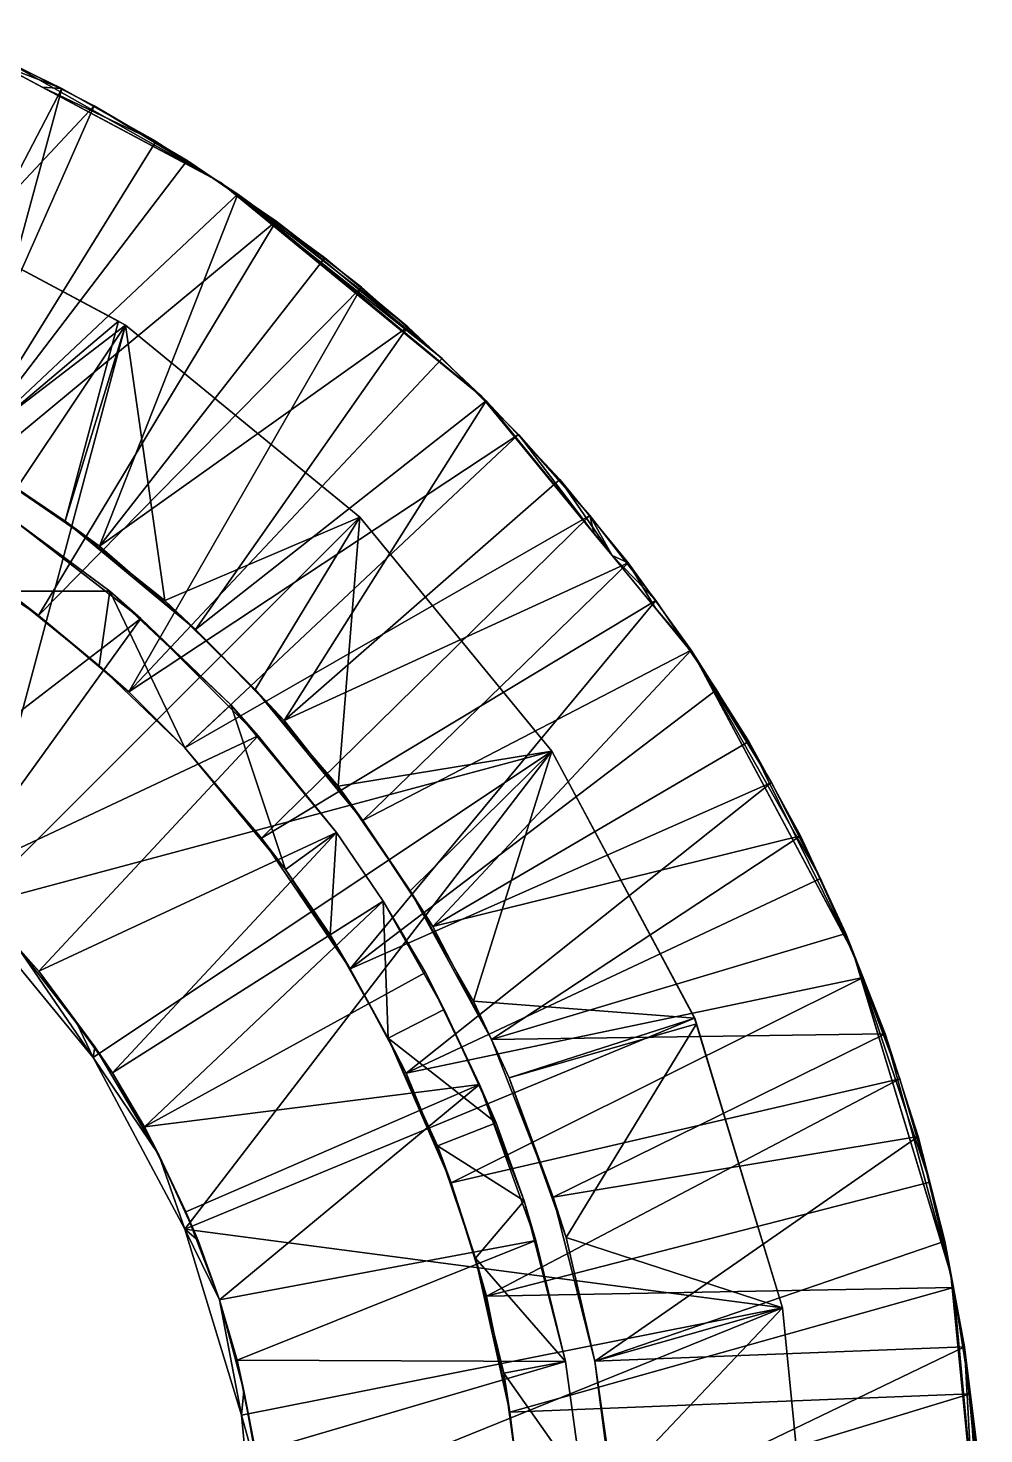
# Model space of a CAD drawing. Header units: metres. Extents: x -45 to 15, y -73 to -13.
# Drawn here: x -1.7 to 15, y -39.94 to -15.35 of the extents above; entities that cross this region are included whole.
import ezdxf

# ---------------------------------------------------------------- set-up
doc = ezdxf.new("R2010")
doc.units = ezdxf.units.M

msp = doc.modelspace()

# ---------------------------------------------------------------- linework, layer by layer
for points in [[(-1.459193, -16.384001, 18.1), (-2.183212, -15.997, 18.1), (-3.38803, -15.353005, 43)], [(-3.38803, -15.353005, 43), (1.547216, -17.990974, 43), (-1.459193, -16.384001, 18.1)], [(-3.38803, -15.353005, 43), (-2.227, -15.855, 43), (1.547216, -17.990974, 43)], [(-1.113, -16.408001, 11), (-4.072, -22.083, 11), (-2.81, -15.589, 11)], [(-2.81, -15.589, 11), (-2.81, -15.589, 18.1), (-1.113, -16.408001, 11)], [(-1.113, -16.408001, 11), (-2.81, -15.589, 18.1), (-1.113, -16.408001, 18.1)], [(-2.81, -15.589, 18.1), (-2.183212, -15.997, 18.1), (-1.113, -16.408001, 18.1)], [(-2.227, -15.855, 46), (-6.267, -22.819, 46), (-0.548, -16.711, 46)], [(-0.548, -16.711, 43), (1.547216, -17.990974, 43), (-2.227, -15.855, 43)], [(-2.227, -15.855, 46), (-0.548, -16.711, 46), (-2.227, -15.855, 43)], [(-0.548, -16.711, 43), (-2.227, -15.855, 43), (-0.548, -16.711, 46)], [(-1.459193, -16.384001, 18.1), (-1.113, -16.408001, 18.1), (-2.183212, -15.997, 18.1)], [(-4.072, -22.083, 11), (-1.113, -16.408001, 11), (-2.84, -22.775, 11)], [(-1.113, -16.408001, 11), (0.528, -17.336, 11), (-2.84, -22.775, 11)], [(-1.459193, -16.384001, 18.1), (1.547216, -17.990974, 43), (1.577285, -18.007046, 18.1)], [(-1.459193, -16.384001, 18.1), (0.528, -17.336, 18.1), (-1.113, -16.408001, 18.1)], [(1.577285, -18.007046, 18.1), (0.528, -17.336, 18.1), (-1.459193, -16.384001, 18.1)], [(0.53, -17.330999, 18.1), (-1.113, -16.408001, 18.1), (0.528, -17.336, 18.1)], [(-1.113, -16.408001, 11), (0.53, -17.330999, 11), (0.528, -17.336, 11)], [(0.53, -17.330999, 11), (-1.113, -16.408001, 11), (0.53, -17.330999, 18.1)], [(-1.113, -16.408001, 11), (-1.113, -16.408001, 18.1), (0.53, -17.330999, 18.1)], [(-3.807, -24.073, 46), (-0.548, -16.711, 46), (-6.267, -22.819, 46)], [(-0.548, -16.711, 46), (-3.807, -24.073, 46), (1.075, -17.67, 46)], [(-0.548, -16.711, 43), (1.075, -17.67, 43), (1.547216, -17.990974, 43)], [(-0.548, -16.711, 46), (1.075, -17.67, 43), (-0.548, -16.711, 43)], [(1.075, -17.67, 46), (1.075, -17.67, 43), (-0.548, -16.711, 46)], [(0.528, -17.336, 11), (1.965, -18.254999, 11), (-2.84, -22.775, 11)], [(0.53, -17.330999, 11), (0.53, -17.330999, 18.1), (0.528, -17.336, 11)], [(0.53, -17.330999, 18.1), (0.528, -17.336, 18.1), (0.528, -17.336, 11)], [(1.965, -18.254999, 11), (0.528, -17.336, 11), (1.577285, -18.007046, 18)], [(0.528, -17.336, 11), (0.528, -17.336, 18.1), (1.577285, -18.007046, 18)], [(1.577285, -18.007046, 18.1), (1.577285, -18.007046, 18), (0.528, -17.336, 18.1)], [(2.633, -18.729, 46), (1.075, -17.67, 46), (-3.807, -24.073, 46)], [(1.547216, -17.990974, 43.000999), (1.075, -17.67, 46), (1.790508, -18.156343, 43.000999)], [(1.075, -17.67, 43), (1.075, -17.67, 46), (1.547216, -17.990974, 43.000999)], [(1.075, -17.67, 46), (2.633, -18.729, 46), (1.790508, -18.156343, 43.000999)], [(1.547216, -17.990974, 43.000999), (1.547216, -17.990974, 43), (1.075, -17.67, 43)], [(-4.666527, -18.053272, 28.999001), (0.001235, -20.549145, 28.999001), (-8.35694, -26.962545, 43)], [(0.001235, -20.549145, 28.999001), (-4.666527, -18.053272, 28.999001), (-4.666, -18.052, 28.999001)], [(-4.666, -18.052, 28.999001), (0.002, -20.548, 28.999001), (0.001235, -20.549145, 28.999001)], [(0.002, -20.548, 28.999001), (-4.666, -18.052, 28.999001), (-0.125173, -20.48, 18.1)], [(-4.666, -18.052, 18.1), (-0.125173, -20.48, 18.1), (-4.666, -18.052, 28.999001)], [(-0.125173, -20.48, 18.1), (-4.666, -18.052, 18.1), (-2.84, -22.775, 18.1)], [(1.667, -18.055, 43.000999), (1.577285, -18.007046, 18.1), (1.547216, -17.990974, 43)], [(1.790508, -18.156343, 43.000999), (1.667, -18.055, 43.000999), (1.547216, -17.990974, 43.000999)], [(1.667, -18.055, 43.000999), (1.547216, -17.990974, 43), (1.547216, -17.990974, 43.000999)], [(1.577285, -18.007046, 18), (1.667, -18.055, 18), (1.719046, -18.097706, 18)], [(1.577285, -18.007046, 18), (1.577285, -18.007046, 18.1), (1.667, -18.055, 18)], [(1.667, -18.055, 43.000999), (1.667, -18.055, 18), (1.577285, -18.007046, 18.1)], [(1.965, -18.254999, 11), (1.577285, -18.007046, 18), (1.719046, -18.097706, 18)], [(1.790508, -18.156343, 43), (1.719046, -18.097706, 18.1), (1.667, -18.055, 43.000999)], [(1.790508, -18.156343, 43.000999), (1.790508, -18.156343, 43), (1.667, -18.055, 43.000999)], [(1.719046, -18.097706, 18.1), (1.719046, -18.097706, 18), (1.667, -18.055, 18)], [(1.719046, -18.097706, 18.1), (1.667, -18.055, 18), (1.667, -18.055, 43.000999)], [(6.214, -21.785999, 18.1), (1.719046, -18.097706, 18.1), (6.088145, -21.682732, 43)], [(1.790508, -18.156343, 43), (6.088145, -21.682732, 43), (1.719046, -18.097706, 18.1)], [(1.719046, -18.097706, 18.1), (6.214, -21.785999, 18.1), (1.965, -18.254999, 18.1)], [(1.719046, -18.097706, 18.1), (1.965, -18.254999, 18.1), (1.719046, -18.097706, 18)], [(1.965, -18.254999, 11), (1.719046, -18.097706, 18), (1.965, -18.254999, 18.1)], [(2.633, -18.729, 43), (1.790508, -18.156343, 43.000999), (2.633, -18.729, 46)], [(2.633, -18.729, 43), (1.790508, -18.156343, 43), (1.790508, -18.156343, 43.000999)], [(6.088145, -21.682732, 43), (1.790508, -18.156343, 43), (5.536, -21.131001, 43)], [(1.790508, -18.156343, 43), (2.633, -18.729, 43), (5.536, -21.131001, 43)], [(-0.454, -24.410999, 11), (-2.84, -22.775, 11), (1.965, -18.254999, 11)], [(1.965, -18.254999, 11), (3.486, -19.368, 11), (-0.454, -24.410999, 11)], [(3.486, -19.368, 18.1), (1.965, -18.254999, 18.1), (4.934, -20.575001, 18.1)], [(1.965, -18.254999, 18.1), (6.214, -21.785999, 18.1), (4.934, -20.575001, 18.1)], [(1.965, -18.254999, 18.1), (3.486, -19.368, 18.1), (1.965, -18.254999, 11)], [(3.486, -19.368, 11), (1.965, -18.254999, 11), (3.486, -19.368, 18.1)], [(-3.807, -24.073, 46), (-1.523, -25.625, 46), (2.633, -18.729, 46)], [(4.122, -19.884001, 46), (2.633, -18.729, 46), (-1.523, -25.625, 46)], [(4.122, -19.884001, 43), (5.536, -21.131001, 43), (2.633, -18.729, 43)], [(2.633, -18.729, 46), (4.122, -19.884001, 46), (2.633, -18.729, 43)], [(4.122, -19.884001, 43), (2.633, -18.729, 43), (4.122, -19.884001, 46)], [(4.934, -20.575001, 11), (-0.454, -24.410999, 11), (3.486, -19.368, 11)], [(4.934, -20.575001, 11), (3.486, -19.368, 11), (3.486, -19.368, 18.1)], [(4.934, -20.575001, 11), (3.486, -19.368, 18.1), (4.934, -20.575001, 18.1)], [(-1.523, -25.625, 46), (0.06, -26.962999, 46), (4.122, -19.884001, 46)], [(5.536, -21.131001, 46), (4.122, -19.884001, 46), (0.06, -26.962999, 46)], [(4.122, -19.884001, 46), (5.536, -21.131001, 43), (4.122, -19.884001, 43)], [(5.536, -21.131001, 46), (5.536, -21.131001, 43), (4.122, -19.884001, 46)], [(-5.356185, -28.567062, 43), (-8.35694, -26.962545, 43), (0.001235, -20.549145, 28.999001)], [(-5.356185, -28.567062, 43), (0.001235, -20.549145, 28.999001), (-2.725703, -30.725702, 43)], [(-2.84, -22.775, 18.1), (-1.052, -23.974001, 18.1), (-0.125173, -20.48, 18.1)], [(4.093026, -23.906975, 28.999001), (-2.725703, -30.725702, 43), (0.001235, -20.549145, 28.999001)], [(-0.125173, -20.48, 18.1), (-1.052, -23.974001, 18.1), (0, -20.54693, 18.1)], [(0, -20.54693, 18.1), (-1.052, -23.974001, 18.1), (0.002, -20.548, 18.1)], [(0.685, -25.361, 18.1), (0.002, -20.548, 18.1), (-1.052, -23.974001, 18.1)], [(1.224, -25.870001, 11), (-0.454, -24.410999, 11), (4.934, -20.575001, 11)], [(0, -20.54693, 18.1), (0.002, -20.548, 28.999001), (-0.125173, -20.48, 18.1)], [(0.002, -20.548, 18.1), (0.002, -20.548, 28.999001), (0, -20.54693, 18.1)], [(4.094, -23.906, 28.999001), (0.001235, -20.549145, 28.999001), (0.002, -20.548, 28.999001)], [(4.094, -23.906, 28.999001), (4.093026, -23.906975, 28.999001), (0.001235, -20.549145, 28.999001)], [(0.002, -20.548, 18.1), (4.094, -23.906, 18.1), (4.094, -23.906, 28.999001)], [(0.002, -20.548, 18.1), (4.094, -23.906, 28.999001), (0.002, -20.548, 28.999001)], [(0.002, -20.548, 18.1), (0.685, -25.361, 18.1), (4.094, -23.906, 18.1)], [(4.934, -20.575001, 11), (6.304, -21.870001, 11), (1.224, -25.870001, 11)], [(6.304, -21.870001, 18.1), (4.934, -20.575001, 18.1), (6.214, -21.785999, 18.1)], [(4.934, -20.575001, 18.1), (6.304, -21.870001, 18.1), (4.934, -20.575001, 11)], [(6.304, -21.870001, 11), (4.934, -20.575001, 11), (6.304, -21.870001, 18.1)], [(5.536, -21.131001, 46), (0.06, -26.962999, 46), (6.869, -22.462999, 46)], [(6.088145, -21.682732, 43.000999), (5.536, -21.131001, 46), (6.316486, -21.9109, 43.000999)], [(5.536, -21.131001, 43), (5.536, -21.131001, 46), (6.088145, -21.682732, 43.000999)], [(6.869, -22.462999, 46), (6.316486, -21.9109, 43.000999), (5.536, -21.131001, 46)], [(6.088145, -21.682732, 43.000999), (6.088145, -21.682732, 43), (5.536, -21.131001, 43)], [(2.773, -27.462999, 11), (1.224, -25.870001, 11), (6.304, -21.870001, 11)], [(6.304, -21.870001, 11), (7.589, -23.247999, 11), (2.773, -27.462999, 11)], [(6.214, -21.785999, 43.000999), (6.214, -21.785999, 18.1), (6.088145, -21.682732, 43)], [(6.316486, -21.9109, 43.000999), (6.214, -21.785999, 43.000999), (6.088145, -21.682732, 43.000999)], [(6.214, -21.785999, 43.000999), (6.088145, -21.682732, 43), (6.088145, -21.682732, 43.000999)], [(6.214, -21.785999, 18.1), (8.192, -24.196604, 43), (8.503309, -24.576, 18.1)], [(8.192, -24.196604, 43), (6.214, -21.785999, 18.1), (6.316486, -21.9109, 43)], [(6.214, -21.785999, 43.000999), (6.316486, -21.9109, 43), (6.214, -21.785999, 18.1)], [(6.214, -21.785999, 43.000999), (6.316486, -21.9109, 43.000999), (6.316486, -21.9109, 43)], [(8.503309, -24.576, 18.1), (6.304, -21.870001, 18.1), (6.214, -21.785999, 18.1)], [(8.503309, -24.576, 18.1), (7.589, -23.247999, 18.1), (6.304, -21.870001, 18.1)], [(6.304, -21.870001, 11), (6.304, -21.870001, 18.1), (7.589, -23.247999, 18.1)], [(6.304, -21.870001, 11), (7.589, -23.247999, 18.1), (7.589, -23.247999, 11)], [(8.192, -24.196604, 43), (6.316486, -21.9109, 43), (6.869, -22.462999, 43)], [(6.869, -22.462999, 43), (6.316486, -21.9109, 43), (6.316486, -21.9109, 43.000999)], [(6.869, -22.462999, 43), (6.316486, -21.9109, 43.000999), (6.869, -22.462999, 46)], [(1.037, -27.940001, 46), (6.869, -22.462999, 46), (0.06, -26.962999, 46)], [(6.869, -22.462999, 46), (1.037, -27.940001, 46), (8.115, -23.877001, 46)], [(8.192, -24.196604, 43), (6.869, -22.462999, 43), (8.115, -23.877001, 43)], [(8.115, -23.877001, 46), (8.115, -23.877001, 43), (6.869, -22.462999, 46)], [(6.869, -22.462999, 43), (6.869, -22.462999, 46), (8.115, -23.877001, 43)], [(-1.052, -23.974001, 18.1), (-2.84, -22.775, 18.1), (-2.781, -22.813, 14)], [(-2.781, -22.813, 12.202), (-2.84, -22.775, 11), (-0.454, -24.410999, 11)], [(-2.781, -22.813, 12.202), (-0.454, -24.410999, 11), (-2.781, -22.813, 14)], [(-1.052, -23.974001, 18.1), (-2.781, -22.813, 14), (-0.454, -24.410999, 11)], [(7.589, -23.247999, 11), (8.785, -24.704, 11), (2.773, -27.462999, 11)], [(7.589, -23.247999, 18.1), (8.503309, -24.576, 18.1), (8.785, -24.704, 18.1)], [(7.589, -23.247999, 11), (7.589, -23.247999, 18.1), (8.785, -24.704, 11)], [(7.589, -23.247999, 18.1), (8.785, -24.704, 18.1), (8.785, -24.704, 11)], [(0.269, -25.681, 50.599998), (-2.023, -23.903999, 50.599998), (-4.28, -29.179001, 50.599998)], [(-1.523, -25.625, 46), (-3.807, -24.073, 46), (-3.212, -24.424999, 49.099998)], [(4.093026, -23.906975, 28.999001), (7.450855, -27.998766, 28.999001), (-2.725703, -30.725702, 43)], [(-2.069, -25.201, 49.099998), (-2.023, -23.903999, 49.849998), (-0.276, -25.201, 49.849998)], [(-2.023, -23.903999, 49.849998), (-2.023, -23.903999, 50.599998), (-0.276, -25.201, 49.849998)], [(-2.023, -23.903999, 50.599998), (0.269, -25.681, 50.599998), (-0.276, -25.201, 49.849998)], [(-0.454, -24.410999, 11), (1.224, -25.870001, 11), (-1.052, -23.974001, 18.1)], [(-1.052, -23.974001, 18.1), (1.224, -25.870001, 11), (0.685, -25.361, 18.1)], [(2.268, -26.921, 18.1), (4.094, -23.906, 18.1), (0.685, -25.361, 18.1)], [(2.375, -29.523001, 46), (8.115, -23.877001, 46), (1.037, -27.940001, 46)], [(2.268, -26.921, 18.1), (3.714, -28.608999, 18.1), (4.094, -23.906, 18.1)], [(8.115, -23.877001, 46), (2.375, -29.523001, 46), (9.27, -25.365999, 46)], [(4.094, -23.906, 18.1), (3.714, -28.608999, 18.1), (7.452, -27.997999, 18.1)], [(7.452, -27.997999, 28.999001), (4.093026, -23.906975, 28.999001), (4.094, -23.906, 28.999001)], [(7.452, -27.997999, 28.999001), (7.450855, -27.998766, 28.999001), (4.093026, -23.906975, 28.999001)], [(7.452, -27.997999, 28.999001), (4.094, -23.906, 28.999001), (4.094, -23.906, 18.1)], [(7.452, -27.997999, 18.1), (7.452, -27.997999, 28.999001), (4.094, -23.906, 18.1)], [(8.503309, -24.576, 43), (8.192, -24.196604, 43), (8.115, -23.877001, 43)], [(9.27, -25.365999, 46), (9.27, -25.365999, 43), (8.115, -23.877001, 46)], [(8.115, -23.877001, 43), (9.27, -25.365999, 43), (8.503309, -24.576, 43)], [(8.115, -23.877001, 43), (8.115, -23.877001, 46), (9.27, -25.365999, 43)], [(8.192, -24.196604, 43), (8.503309, -24.576, 43), (8.503309, -24.576, 18.1)], [(-2.069, -25.201, 49.099998), (-1.523, -25.625, 46), (-3.212, -24.424999, 49.099998)], [(9.260159, -25.498377, 18.1), (8.503309, -24.576, 18.1), (8.503309, -24.576, 43)], [(8.503309, -24.576, 43), (9.842799, -26.208447, 43), (9.260159, -25.498377, 18.1)], [(9.842799, -26.208447, 43), (8.503309, -24.576, 43), (9.27, -25.365999, 43)], [(8.503309, -24.576, 18.1), (9.260159, -25.498377, 18.1), (8.785, -24.704, 18.1)], [(4.148, -29.209999, 11), (2.773, -27.462999, 11), (8.785, -24.704, 11)], [(8.785, -24.704, 11), (9.888, -26.233, 11), (4.148, -29.209999, 11)], [(9.888, -26.233, 18.1), (8.785, -24.704, 18.1), (9.260159, -25.498377, 18.1)], [(8.785, -24.704, 11), (8.785, -24.704, 18.1), (9.888, -26.233, 18.1)], [(8.785, -24.704, 11), (9.888, -26.233, 18.1), (9.888, -26.233, 11)], [(-0.459, -26.506001, 49.099998), (-2.069, -25.201, 49.099998), (-0.276, -25.201, 49.849998)], [(-2.069, -25.201, 49.099998), (-0.459, -26.506001, 49.099998), (-1.523, -25.625, 46)], [(1.037, -27.940001, 49.099998), (-0.459, -26.506001, 49.099998), (-0.276, -25.201, 49.849998)], [(-0.276, -25.201, 49.849998), (1.839, -27.187, 49.849998), (1.037, -27.940001, 49.099998)], [(0.269, -25.681, 50.599998), (1.839, -27.187, 49.849998), (-0.276, -25.201, 49.849998)], [(2.268, -26.921, 18.1), (0.685, -25.361, 18.1), (1.224, -25.870001, 11)], [(3.927, -31.806, 46), (9.27, -25.365999, 46), (2.375, -29.523001, 46)], [(10.33, -26.924999, 46), (9.27, -25.365999, 46), (3.927, -31.806, 46)], [(9.945, -26.333, 18.1), (9.260159, -25.498377, 18.1), (9.842799, -26.208447, 43)], [(9.888, -26.233, 18.1), (9.260159, -25.498377, 18.1), (9.945, -26.333, 18.1)], [(9.27, -25.365999, 43), (9.27, -25.365999, 46), (9.842799, -26.208447, 43.000999)], [(9.27, -25.365999, 46), (10.33, -26.924999, 46), (9.842799, -26.208447, 43.000999)], [(9.842799, -26.208447, 43.000999), (9.842799, -26.208447, 43), (9.27, -25.365999, 43)], [(-4.28, -29.179001, 50.599998), (-3.021, -30.243, 50.599998), (0.269, -25.681, 50.599998)], [(2.319, -27.731001, 50.599998), (0.269, -25.681, 50.599998), (-3.021, -30.243, 50.599998)], [(0.06, -26.962999, 46), (-1.523, -25.625, 46), (-0.459, -26.506001, 49.099998)], [(1.839, -27.187, 49.849998), (0.269, -25.681, 50.599998), (2.319, -27.731001, 50.599998)], [(2.268, -26.921, 18.1), (1.224, -25.870001, 11), (2.773, -27.462999, 11)], [(5.372, -31.066, 11), (4.148, -29.209999, 11), (9.888, -26.233, 11)], [(9.888, -26.233, 11), (10.892, -27.827999, 11), (5.372, -31.066, 11)], [(10.009383, -26.453451, 43.000999), (9.945, -26.333, 43.000999), (9.842799, -26.208447, 43.000999)], [(9.945, -26.333, 43.000999), (9.945, -26.333, 18.1), (9.842799, -26.208447, 43)], [(9.945, -26.333, 43.000999), (9.842799, -26.208447, 43), (9.842799, -26.208447, 43.000999)], [(10.009383, -26.453451, 43.000999), (9.842799, -26.208447, 43.000999), (10.33, -26.924999, 46)], [(9.888, -26.233, 18.1), (9.945, -26.333, 18.1), (10.892, -27.827999, 18.1)], [(10.892, -27.827999, 18.1), (10.892, -27.827999, 11), (9.888, -26.233, 18.1)], [(9.888, -26.233, 11), (9.888, -26.233, 18.1), (10.892, -27.827999, 11)], [(1.037, -27.940001, 46), (0.06, -26.962999, 46), (-0.459, -26.506001, 49.099998)], [(-0.459, -26.506001, 49.099998), (1.037, -27.940001, 49.099998), (1.037, -27.940001, 46)], [(10.009383, -26.453451, 43), (12.649257, -31.392263, 43), (9.945, -26.333, 18.1)], [(9.945, -26.333, 18.1), (12.649257, -31.392263, 43), (12.717, -31.518999, 18.1)], [(9.945, -26.333, 43.000999), (10.009383, -26.453451, 43.000999), (10.009383, -26.453451, 43)], [(9.945, -26.333, 43.000999), (10.009383, -26.453451, 43), (9.945, -26.333, 18.1)], [(9.945, -26.333, 18.1), (12.717, -31.518999, 18.1), (10.892, -27.827999, 18.1)], [(10.009383, -26.453451, 43), (10.33, -26.924999, 43), (11.289, -28.547001, 43)], [(10.009383, -26.453451, 43), (11.289, -28.547001, 43), (12.145, -30.226, 43)], [(10.009383, -26.453451, 43), (12.145, -30.226, 43), (12.649257, -31.392263, 43)], [(10.33, -26.924999, 43), (10.009383, -26.453451, 43.000999), (10.33, -26.924999, 46)], [(10.33, -26.924999, 43), (10.009383, -26.453451, 43), (10.009383, -26.453451, 43.000999)], [(4.148, -29.209999, 11), (2.268, -26.921, 18.1), (2.773, -27.462999, 11)], [(3.714, -28.608999, 18.1), (2.268, -26.921, 18.1), (4.148, -29.209999, 11)], [(11.289, -28.547001, 46), (10.33, -26.924999, 46), (3.927, -31.806, 46)], [(10.33, -26.924999, 46), (11.289, -28.547001, 46), (10.33, -26.924999, 43)], [(11.289, -28.547001, 43), (10.33, -26.924999, 43), (11.289, -28.547001, 46)], [(2.798, -30.069, 49.099998), (1.037, -27.940001, 49.099998), (1.839, -27.187, 49.849998)], [(1.839, -27.187, 49.849998), (2.319, -27.731001, 50.599998), (3.688, -29.422001, 49.849998)], [(1.839, -27.187, 49.849998), (3.688, -29.422001, 49.849998), (2.798, -30.069, 49.099998)], [(-3.021, -30.243, 50.599998), (-1.516, -31.844999, 50.599998), (2.319, -27.731001, 50.599998)], [(3.688, -29.422001, 50.599998), (2.319, -27.731001, 50.599998), (-1.516, -31.844999, 50.599998)], [(2.319, -27.731001, 50.599998), (3.688, -29.422001, 50.599998), (3.688, -29.422001, 49.849998)], [(7.450855, -27.998766, 28.999001), (-0.567062, -33.356186, 43), (-2.725703, -30.725702, 43)], [(-0.567062, -33.356186, 43), (7.450855, -27.998766, 28.999001), (1.037455, -36.356941, 43)], [(1.037, -27.940001, 49.099998), (2.375, -29.523001, 46), (1.037, -27.940001, 46)], [(2.798, -30.069, 49.099998), (2.375, -29.523001, 46), (1.037, -27.940001, 49.099998)], [(9.946728, -32.666527, 28.999001), (1.037455, -36.356941, 43), (7.450855, -27.998766, 28.999001)], [(4.977, -30.438999, 18.1), (7.452, -27.997999, 18.1), (3.714, -28.608999, 18.1)], [(6.081, -32.368, 18.1), (7.452, -27.997999, 18.1), (4.977, -30.438999, 18.1)], [(10.892, -27.827999, 11), (11.794, -29.482, 11), (5.372, -31.066, 11)], [(7.452, -27.997999, 18.1), (6.081, -32.368, 18.1), (9.948, -32.666, 18.1)], [(9.948, -32.666, 28.999001), (7.450855, -27.998766, 28.999001), (7.452, -27.997999, 28.999001)], [(9.948, -32.666, 28.999001), (9.946728, -32.666527, 28.999001), (7.450855, -27.998766, 28.999001)], [(7.452, -27.997999, 28.999001), (7.452, -27.997999, 18.1), (9.948, -32.666, 28.999001)], [(9.948, -32.666, 18.1), (9.948, -32.666, 28.999001), (7.452, -27.997999, 18.1)], [(10.892, -27.827999, 18.1), (12.717, -31.518999, 18.1), (11.794, -29.482, 18.1)], [(10.892, -27.827999, 11), (10.892, -27.827999, 18.1), (11.794, -29.482, 18.1)], [(10.892, -27.827999, 11), (11.794, -29.482, 18.1), (11.794, -29.482, 11)], [(4.977, -30.438999, 18.1), (3.714, -28.608999, 18.1), (4.148, -29.209999, 11)], [(3.927, -31.806, 46), (4.906, -33.632999, 46), (11.289, -28.547001, 46)], [(12.145, -30.226, 46), (11.289, -28.547001, 46), (4.906, -33.632999, 46)], [(12.145, -30.226, 43), (11.289, -28.547001, 43), (11.289, -28.547001, 46)], [(12.145, -30.226, 43), (11.289, -28.547001, 46), (12.145, -30.226, 46)], [(4.977, -30.438999, 18.1), (4.148, -29.209999, 11), (5.372, -31.066, 11)], [(-0.225, -33.623001, 50.599998), (3.688, -29.422001, 50.599998), (-1.516, -31.844999, 50.599998)], [(3.688, -29.422001, 50.599998), (-0.225, -33.623001, 50.599998), (4.504, -30.622, 50.599998)], [(3.575, -31.212, 49.099998), (2.798, -30.069, 49.099998), (3.688, -29.422001, 49.849998)], [(3.575, -31.212, 49.099998), (3.688, -29.422001, 49.849998), (4.504, -30.622, 49.849998)], [(4.504, -30.622, 50.599998), (4.504, -30.622, 49.849998), (3.688, -29.422001, 49.849998)], [(3.688, -29.422001, 49.849998), (3.688, -29.422001, 50.599998), (4.504, -30.622, 50.599998)], [(6.395, -33.040001, 11), (5.372, -31.066, 11), (11.794, -29.482, 11)], [(11.794, -29.482, 11), (12.591, -31.190001, 11), (6.395, -33.040001, 11)], [(11.794, -29.482, 18.1), (12.717, -31.518999, 18.1), (12.591, -31.190001, 18.1)], [(11.794, -29.482, 11), (11.794, -29.482, 18.1), (12.591, -31.190001, 18.1)], [(11.794, -29.482, 11), (12.591, -31.190001, 18.1), (12.591, -31.190001, 11)], [(2.375, -29.523001, 46), (2.798, -30.069, 49.099998), (3.927, -31.806, 46)], [(3.575, -31.212, 49.099998), (3.927, -31.806, 46), (2.798, -30.069, 49.099998)], [(12.145, -30.226, 46), (4.906, -33.632999, 46), (12.893, -31.955999, 46)], [(12.145, -30.226, 46), (12.893, -31.955999, 46), (12.649257, -31.392263, 43.000999)], [(12.649257, -31.392263, 43.000999), (12.649257, -31.392263, 43), (12.145, -30.226, 43)], [(12.649257, -31.392263, 43.000999), (12.145, -30.226, 43), (12.145, -30.226, 46)], [(-3.021, -30.243, 50.599998), (-1.88, -31.433001, 43), (-1.516, -31.844999, 50.599998)], [(5.372, -31.066, 11), (6.395, -33.040001, 11), (4.977, -30.438999, 18.1)], [(6.081, -32.368, 18.1), (4.977, -30.438999, 18.1), (6.395, -33.040001, 11)], [(-2.725703, -30.725702, 43), (-0.567062, -33.356186, 43), (-1.88, -31.433001, 43)], [(0.335, -34.569, 50.599998), (4.504, -30.622, 50.599998), (-0.225, -33.623001, 50.599998)], [(4.504, -30.622, 50.599998), (0.335, -34.569, 50.599998), (5.242, -31.871, 50.599998)], [(4.592, -33.016998, 49.099998), (3.575, -31.212, 49.099998), (4.504, -30.622, 49.849998)], [(4.504, -30.622, 50.599998), (5.242, -31.871, 50.599998), (5.572, -32.518002, 49.849998)], [(4.504, -30.622, 50.599998), (5.572, -32.518002, 49.849998), (4.504, -30.622, 49.849998)], [(4.504, -30.622, 49.849998), (5.572, -32.518002, 49.849998), (4.592, -33.016998, 49.099998)], [(3.927, -31.806, 46), (3.575, -31.212, 49.099998), (4.592, -33.016998, 49.099998)], [(13.278, -32.945, 11), (6.395, -33.040001, 11), (12.591, -31.190001, 11)], [(12.591, -31.190001, 18.1), (12.717, -31.518999, 18.1), (13.278, -32.945, 18.1)], [(13.278, -32.945, 18.1), (13.278, -32.945, 11), (12.591, -31.190001, 18.1)], [(12.591, -31.190001, 11), (12.591, -31.190001, 18.1), (13.278, -32.945, 11)], [(-0.843548, -32.768002, 43), (-1.88, -31.433001, 43), (-0.567062, -33.356186, 43)], [(-1.88, -31.433001, 43), (-0.843548, -32.768002, 43), (-1.516, -31.844999, 50.599998)], [(12.747422, -31.619303, 43.000999), (12.717, -31.518999, 43.000999), (12.649257, -31.392263, 43.000999)], [(12.649257, -31.392263, 43), (12.649257, -31.392263, 43.000999), (12.717, -31.518999, 43.000999)], [(12.649257, -31.392263, 43), (12.717, -31.518999, 43.000999), (12.717, -31.518999, 18.1)], [(12.747422, -31.619303, 43.000999), (12.649257, -31.392263, 43.000999), (12.893, -31.955999, 46)], [(14.424, -37.146999, 18.1), (12.717, -31.518999, 18.1), (12.747422, -31.619303, 43)], [(12.717, -31.518999, 43.000999), (12.747422, -31.619303, 43.000999), (12.747422, -31.619303, 43)], [(12.717, -31.518999, 43.000999), (12.747422, -31.619303, 43), (12.717, -31.518999, 18.1)], [(14.424, -37.146999, 18.1), (13.278, -32.945, 18.1), (12.717, -31.518999, 18.1)], [(12.893, -31.955999, 43), (12.747422, -31.619303, 43), (12.747422, -31.619303, 43.000999)], [(12.893, -31.955999, 43), (12.747422, -31.619303, 43.000999), (12.893, -31.955999, 46)], [(14.424, -37.146999, 18.1), (12.747422, -31.619303, 43), (14.395019, -37.051449, 43)], [(14.395019, -37.051449, 43), (12.747422, -31.619303, 43), (14.057, -35.539001, 43)], [(13.531, -33.729, 43), (14.057, -35.539001, 43), (12.747422, -31.619303, 43)], [(12.893, -31.955999, 43), (13.531, -33.729, 43), (12.747422, -31.619303, 43)], [(-0.533, -33.167999, 43), (-1.516, -31.844999, 50.599998), (-0.843548, -32.768002, 43)], [(-1.516, -31.844999, 50.599998), (-0.533, -33.167999, 43), (-0.225, -33.623001, 50.599998)], [(5.242, -31.871, 50.599998), (0.335, -34.569, 50.599998), (6.189, -33.830002, 50.599998)], [(4.592, -33.016998, 49.099998), (4.906, -33.632999, 46), (3.927, -31.806, 46)], [(5.689, -35.550999, 46), (12.893, -31.955999, 46), (4.906, -33.632999, 46)], [(5.242, -31.871, 50.599998), (6.189, -33.830002, 50.599998), (5.572, -32.518002, 49.849998)], [(12.893, -31.955999, 46), (5.689, -35.550999, 46), (13.531, -33.729, 46)], [(13.531, -33.729, 46), (13.531, -33.729, 43), (12.893, -31.955999, 46)], [(12.893, -31.955999, 43), (12.893, -31.955999, 46), (13.531, -33.729, 43)], [(6.081, -32.368, 18.1), (6.708, -33.712002, 18.1), (9.948, -32.666, 18.1)], [(6.708, -33.712002, 18.1), (6.081, -32.368, 18.1), (6.395, -33.040001, 11)], [(9.946728, -32.666527, 28.999001), (11.482649, -37.732269, 28.999001), (1.037455, -36.356941, 43)], [(5.572, -32.518002, 49.849998), (6.478, -34.495998, 49.849998), (4.592, -33.016998, 49.099998)], [(5.572, -32.518002, 49.849998), (6.189, -33.830002, 50.599998), (6.478, -34.495998, 49.849998)], [(9.978926, -32.768002, 18.1), (9.948, -32.666, 18.1), (6.708, -33.712002, 18.1)], [(11.484, -37.731998, 28.999001), (9.946728, -32.666527, 28.999001), (9.948, -32.666, 28.999001)], [(11.484, -37.731998, 28.999001), (11.482649, -37.732269, 28.999001), (9.946728, -32.666527, 28.999001)], [(9.948, -32.666, 18.1), (9.978926, -32.768002, 18.1), (9.948, -32.666, 28.999001)], [(11.484, -37.731998, 28.999001), (9.948, -32.666, 28.999001), (9.978926, -32.768002, 18.1)], [(-0.567062, -33.356186, 43), (-0.533, -33.167999, 43), (-0.843548, -32.768002, 43)], [(6.708, -33.712002, 18.1), (7.702, -36.504002, 18.1), (9.978926, -32.768002, 18.1)], [(11.484, -37.731998, 18.1), (9.978926, -32.768002, 18.1), (7.702, -36.504002, 18.1)], [(11.484, -37.731998, 18.1), (11.484, -37.731998, 28.999001), (9.978926, -32.768002, 18.1)], [(-0.533, -33.167999, 43), (-0.567062, -33.356186, 43), (0.585, -35.058998, 43)], [(-0.225, -33.623001, 50.599998), (-0.533, -33.167999, 43), (0.585, -35.058998, 43)], [(5.455, -34.901001, 49.099998), (5.689, -35.550999, 46), (4.592, -33.016998, 49.099998)], [(5.455, -34.901001, 49.099998), (4.592, -33.016998, 49.099998), (6.478, -34.495998, 49.849998)], [(4.906, -33.632999, 46), (4.592, -33.016998, 49.099998), (5.689, -35.550999, 46)], [(6.395, -33.040001, 11), (13.278, -32.945, 11), (7.476, -35.798, 11)], [(6.395, -33.040001, 11), (7.476, -35.798, 11), (6.708, -33.712002, 18.1)], [(13.854, -34.738998, 11), (7.476, -35.798, 11), (13.278, -32.945, 11)], [(13.278, -32.945, 18.1), (14.424, -37.146999, 18.1), (13.854, -34.738998, 18.1)], [(13.854, -34.738998, 11), (13.278, -32.945, 11), (13.278, -32.945, 18.1)], [(13.854, -34.738998, 11), (13.278, -32.945, 18.1), (13.854, -34.738998, 18.1)], [(1.037455, -36.356941, 43), (0.585, -35.058998, 43), (-0.567062, -33.356186, 43)], [(0.585, -35.058998, 43), (0.335, -34.569, 50.599998), (-0.225, -33.623001, 50.599998)], [(1.053, -36.053001, 50.599998), (6.189, -33.830002, 50.599998), (0.335, -34.569, 50.599998)], [(1.053, -36.053001, 50.599998), (1.643, -37.591999, 50.599998), (6.189, -33.830002, 50.599998)], [(7.172, -36.557999, 50.599998), (6.189, -33.830002, 50.599998), (1.643, -37.591999, 50.599998)], [(5.689, -35.550999, 46), (6.309, -37.528999, 46), (13.531, -33.729, 46)], [(6.969, -35.862, 49.849998), (6.478, -34.495998, 49.849998), (6.189, -33.830002, 50.599998)], [(7.172, -36.557999, 50.599998), (6.969, -35.862, 49.849998), (6.189, -33.830002, 50.599998)], [(14.057, -35.539001, 46), (13.531, -33.729, 46), (6.309, -37.528999, 46)], [(7.702, -36.504002, 18.1), (6.708, -33.712002, 18.1), (7.476, -35.798, 11)], [(14.057, -35.539001, 46), (14.057, -35.539001, 43), (13.531, -33.729, 43)], [(14.057, -35.539001, 46), (13.531, -33.729, 43), (13.531, -33.729, 46)], [(1.053, -36.053001, 50.599998), (0.335, -34.569, 50.599998), (0.585, -35.058998, 43)], [(5.455, -34.901001, 49.099998), (6.478, -34.495998, 49.849998), (6.969, -35.862, 49.849998)], [(6.116, -36.865002, 49.099998), (5.689, -35.550999, 46), (5.455, -34.901001, 49.099998)], [(6.116, -36.865002, 49.099998), (5.455, -34.901001, 49.099998), (6.969, -35.862, 49.849998)], [(7.476, -35.798, 11), (13.854, -34.738998, 11), (8.202, -38.668999, 11)], [(13.854, -34.738998, 11), (14.317, -36.567001, 11), (8.202, -38.668999, 11)], [(14.317, -36.567001, 18.1), (13.854, -34.738998, 18.1), (14.424, -37.146999, 18.1)], [(14.317, -36.567001, 11), (13.854, -34.738998, 11), (13.854, -34.738998, 18.1)], [(14.317, -36.567001, 11), (13.854, -34.738998, 18.1), (14.317, -36.567001, 18.1)], [(0.585, -35.058998, 43), (1.037455, -36.356941, 43), (1.271, -36.557999, 43)], [(1.053, -36.053001, 50.599998), (0.585, -35.058998, 43), (1.271, -36.557999, 43)], [(6.116, -36.865002, 49.099998), (6.309, -37.528999, 46), (5.689, -35.550999, 46)], [(14.468, -37.377998, 46), (14.057, -35.539001, 46), (6.309, -37.528999, 46)], [(14.057, -35.539001, 46), (14.468, -37.377998, 46), (14.395019, -37.051449, 43.000999)], [(14.057, -35.539001, 46), (14.395019, -37.051449, 43.000999), (14.057, -35.539001, 43)], [(14.057, -35.539001, 43), (14.395019, -37.051449, 43.000999), (14.395019, -37.051449, 43)], [(6.116, -36.865002, 49.099998), (6.969, -35.862, 49.849998), (7.691, -38.671001, 49.849998)], [(7.691, -38.671001, 49.849998), (6.969, -35.862, 49.849998), (7.172, -36.557999, 50.599998)], [(7.476, -35.798, 11), (8.202, -38.668999, 11), (7.702, -36.504002, 18.1)], [(1.643, -37.591999, 43), (1.053, -36.053001, 50.599998), (1.271, -36.557999, 43)], [(1.643, -37.591999, 43), (1.643, -37.591999, 50.599998), (1.053, -36.053001, 50.599998)], [(2.02485, -39.613544, 43), (1.037455, -36.356941, 43), (11.482649, -37.732269, 28.999001)], [(2.02485, -39.613544, 43), (1.643, -37.591999, 43), (1.037455, -36.356941, 43)], [(1.271, -36.557999, 43), (1.037455, -36.356941, 43), (1.643, -37.591999, 43)], [(1.643, -37.591999, 50.599998), (1.95, -38.647999, 50.599998), (7.172, -36.557999, 50.599998)], [(7.172, -36.557999, 50.599998), (1.95, -38.647999, 50.599998), (7.691, -38.671001, 50.599998)], [(7.172, -36.557999, 50.599998), (7.691, -38.671001, 50.599998), (7.691, -38.671001, 49.849998)], [(7.702, -36.504002, 18.1), (8.202, -38.668999, 18.1), (11.484, -37.731998, 18.1)], [(8.202, -38.668999, 18.1), (7.702, -36.504002, 18.1), (8.202, -38.668999, 11)], [(14.663, -38.418999, 11), (8.202, -38.668999, 11), (14.317, -36.567001, 11)], [(14.663, -38.418999, 11), (14.317, -36.567001, 11), (14.317, -36.567001, 18.1)], [(14.663, -38.418999, 11), (14.317, -36.567001, 18.1), (14.663, -38.418999, 18.1)], [(14.317, -36.567001, 18.1), (14.424, -37.146999, 18.1), (14.663, -38.418999, 18.1)], [(6.718, -39.560001, 46), (6.309, -37.528999, 46), (6.116, -36.865002, 49.099998)], [(6.718, -39.560001, 46), (6.116, -36.865002, 49.099998), (6.61, -38.877998, 49.099998)], [(6.116, -36.865002, 49.099998), (7.691, -38.671001, 49.849998), (6.61, -38.877998, 49.099998)], [(14.430019, -37.208057, 43.000999), (14.424, -37.146999, 43.000999), (14.395019, -37.051449, 43.000999)], [(14.424, -37.146999, 43.000999), (14.424, -37.146999, 18.1), (14.395019, -37.051449, 43)], [(14.424, -37.146999, 43.000999), (14.395019, -37.051449, 43), (14.395019, -37.051449, 43.000999)], [(14.430019, -37.208057, 43.000999), (14.395019, -37.051449, 43.000999), (14.468, -37.377998, 46)], [(14.424, -37.146999, 18.1), (14.430019, -37.208057, 43), (14.799892, -40.959999, 18.1)], [(14.424, -37.146999, 43.000999), (14.430019, -37.208057, 43.000999), (14.430019, -37.208057, 43)], [(14.424, -37.146999, 43.000999), (14.430019, -37.208057, 43), (14.424, -37.146999, 18.1)], [(14.424, -37.146999, 18.1), (14.799892, -40.959999, 18.1), (14.663, -38.418999, 18.1)], [(14.430019, -37.208057, 43), (15.001, -43, 43), (14.799892, -40.959999, 18.1)], [(14.468, -37.377998, 43), (14.430019, -37.208057, 43.000999), (14.468, -37.377998, 46)], [(14.430019, -37.208057, 43), (14.430019, -37.208057, 43.000999), (14.468, -37.377998, 43)], [(14.430019, -37.208057, 43), (14.468, -37.377998, 43), (15.001, -43, 43)], [(1.643, -37.591999, 43), (2.02485, -39.613544, 43), (2.07, -39.183998, 43)], [(1.95, -38.647999, 50.599998), (1.643, -37.591999, 50.599998), (2.07, -39.183998, 43)], [(1.643, -37.591999, 43), (2.07, -39.183998, 43), (1.643, -37.591999, 50.599998)], [(6.309, -37.528999, 46), (6.718, -39.560001, 46), (14.468, -37.377998, 46)], [(14.468, -37.377998, 46), (6.718, -39.560001, 46), (14.763, -39.240002, 46)], [(14.763, -39.240002, 43), (15.001, -43, 43), (14.468, -37.377998, 43)], [(14.468, -37.377998, 46), (14.763, -39.240002, 46), (14.468, -37.377998, 43)], [(14.763, -39.240002, 46), (14.763, -39.240002, 43), (14.468, -37.377998, 43)], [(11.482676, -37.732536, 28.999001), (2.02485, -39.613544, 43), (11.482649, -37.732269, 28.999001)], [(11.482676, -37.732536, 28.999001), (2.209861, -41.495087, 43), (2.02485, -39.613544, 43)], [(11.482676, -37.732536, 28.999001), (12.001622, -43, 28.999001), (2.209861, -41.495087, 43)], [(8.519, -40.869999, 18.1), (11.484, -37.731998, 18.1), (8.202, -38.668999, 18.1)], [(11.484, -37.731998, 18.1), (8.519, -40.869999, 18.1), (12.003, -43, 18.1)], [(11.482649, -37.732269, 28.999001), (11.484, -37.731998, 28.999001), (11.482676, -37.732536, 28.999001)], [(11.484, -37.731998, 28.999001), (12.003, -43, 28.999001), (11.482676, -37.732536, 28.999001)], [(12.001622, -43, 28.999001), (11.482676, -37.732536, 28.999001), (12.003, -43, 28.999001)], [(12.003, -43, 28.999001), (11.484, -37.731998, 28.999001), (11.484, -37.731998, 18.1)], [(12.003, -43, 28.999001), (11.484, -37.731998, 18.1), (12.003, -43, 18.1)], [(8.202, -38.668999, 11), (14.663, -38.418999, 11), (8.549, -41.362999, 11)], [(14.994, -41.847, 11), (8.549, -41.362999, 11), (14.663, -38.418999, 11)], [(14.663, -38.418999, 11), (14.663, -38.418999, 18.1), (14.893, -40.290001, 18.1)], [(14.994, -41.847, 11), (14.663, -38.418999, 11), (14.893, -40.290001, 18.1)], [(14.893, -40.290001, 18.1), (14.663, -38.418999, 18.1), (14.799892, -40.959999, 18.1)], [(2.276, -40.264, 50.599998), (1.95, -38.647999, 50.599998), (2.07, -39.183998, 43)], [(2.276, -40.264, 50.599998), (7.691, -38.671001, 50.599998), (1.95, -38.647999, 50.599998)], [(7.691, -38.671001, 50.599998), (2.276, -40.264, 50.599998), (7.986, -40.827, 50.599998)], [(7.986, -40.827, 49.849998), (6.61, -38.877998, 49.099998), (7.691, -38.671001, 49.849998)], [(7.986, -40.827, 50.599998), (7.986, -40.827, 49.849998), (7.691, -38.671001, 49.849998)], [(7.986, -40.827, 50.599998), (7.691, -38.671001, 49.849998), (7.691, -38.671001, 50.599998)], [(8.549, -41.362999, 11), (8.202, -38.668999, 18.1), (8.202, -38.668999, 11)], [(8.519, -40.869999, 18.1), (8.202, -38.668999, 18.1), (8.549, -41.362999, 11)], [(6.718, -39.560001, 46), (6.61, -38.877998, 49.099998), (6.891, -40.931, 49.099998)], [(7.986, -40.827, 49.849998), (6.891, -40.931, 49.099998), (6.61, -38.877998, 49.099998)], [(2.362, -40.806999, 43), (2.07, -39.183998, 43), (2.02485, -39.613544, 43)], [(2.276, -40.264, 50.599998), (2.07, -39.183998, 43), (2.362, -40.806999, 43)], [(6.718, -39.560001, 46), (6.956, -41.618999, 46), (14.763, -39.240002, 46)], [(14.941, -41.116001, 46), (14.763, -39.240002, 46), (6.956, -41.618999, 46)], [(14.941, -41.116001, 43), (15.001, -43, 43), (14.763, -39.240002, 43)], [(14.763, -39.240002, 43), (14.763, -39.240002, 46), (14.941, -41.116001, 46)], [(14.763, -39.240002, 43), (14.941, -41.116001, 46), (14.941, -41.116001, 43)], [(6.956, -41.618999, 46), (6.718, -39.560001, 46), (6.891, -40.931, 49.099998)], [(2.209861, -41.495087, 43), (2.362, -40.806999, 43), (2.02485, -39.613544, 43)]]:
    msp.add_3dface(points)

doc.saveas('drawing.dxf')
